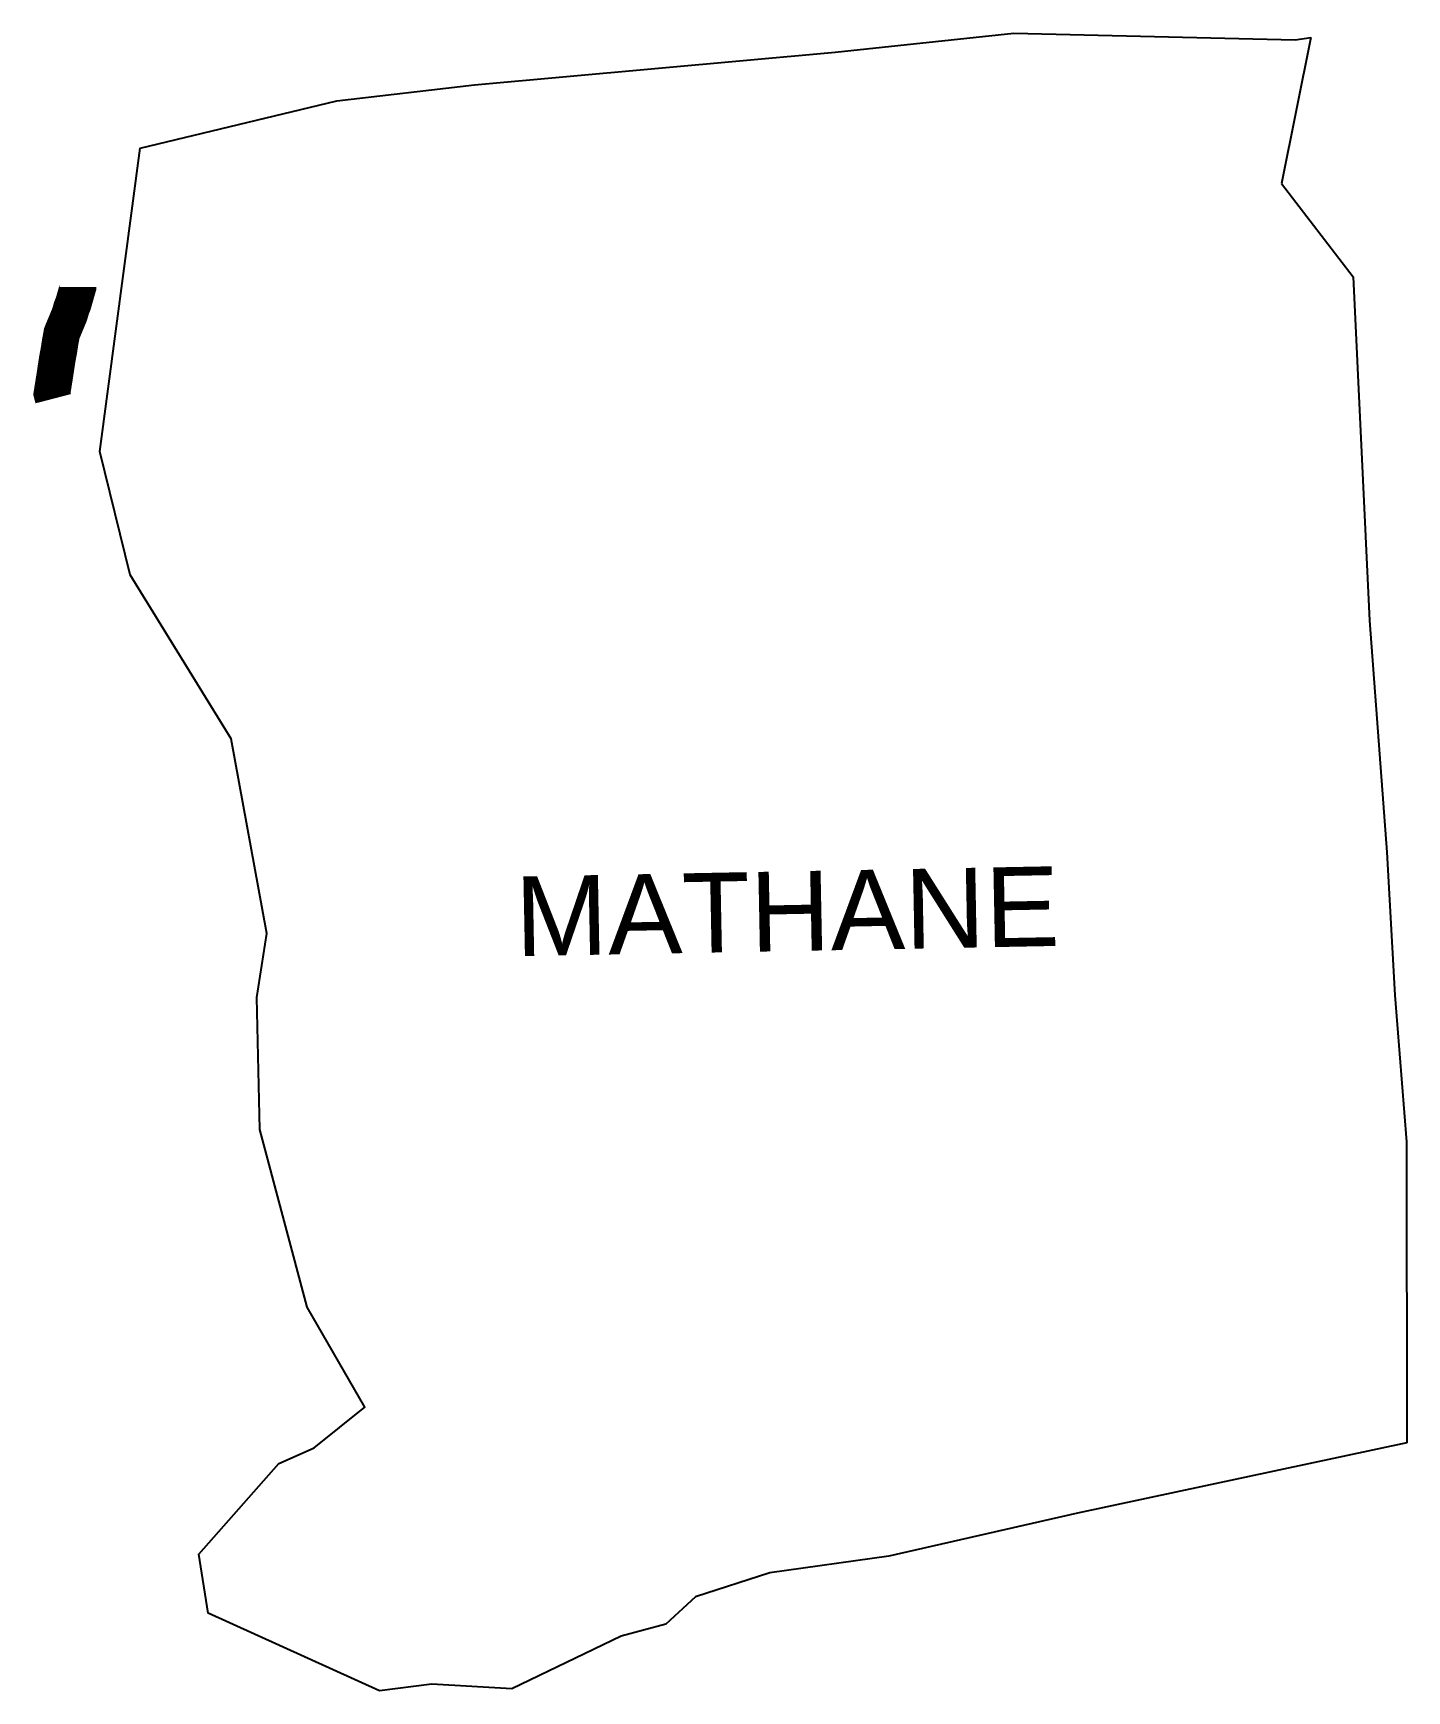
# Model space of a CAD drawing. Header units: metres. Extents: x 260766 to 262640, y 2162896 to 2165157.
import ezdxf

# ---------------------------------------------------------------- set-up
doc = ezdxf.new("R2010")
doc.units = ezdxf.units.M
doc.header["$MEASUREMENT"] = 0
for name, color, linetype in [('ARTIFICIALLY PROTECTED', 1, 'Continuous'), ('village', 3, 'Continuous'), ('VILLAGE NAME', 250, 'Continuous')]:
    doc.layers.add(name, color=color, linetype=linetype)
doc.styles.get("Standard").update_dxf_attribs({"font": 'arial.ttf'})

msp = doc.modelspace()

# ---------------------------------------------------------------- linework, layer by layer
at = {"layer": 'ARTIFICIALLY PROTECTED', "const_width": 50, "flags": 128}
msp.add_lwpolyline([(260826.7, 2164810.8), (260826.7, 2164810.1), (260820.2, 2164787.5), (260818.3, 2164783.1), (260815.6, 2164773.8), (260811.1, 2164762.8), (260807.3, 2164753.8), (260804.8, 2164747.6), (260802.6, 2164735.7), (260800.8, 2164724), (260798.6, 2164712.3), (260794.9, 2164687.8), (260791.3, 2164665.4), (260793.1, 2164658.5)], dxfattribs=at)
at = {"layer": 'village'}
msp.add_lwpolyline([(262508.8, 2165151.3), (262468.8, 2164952)], dxfattribs=at)
at = {"layer": 'village', "color": 3}
for points in [[(262640, 2163234.1, 0), (262190.7, 2163137.9, 0), (261933.1, 2163079.3, 0), (261770.7, 2163056.8, 0), (261669.2, 2163023.8, 0), (261628.8, 2162986.7, 0), (261567.9, 2162970.4, 0), (261418.9, 2162898.5, 0), (261309.9, 2162904.9, 0), (261238.3, 2162895.7, 0), (261004.6, 2163001.7, 0), (260992, 2163082.1, 0), (261101.1, 2163205.8, 0), (261149.2, 2163227.3, 0), (261218.2, 2163282.7, 0), (261139.5, 2163419.2, 0), (261074.8, 2163661.6, 0), (261070.8, 2163841.7, 0), (261084.5, 2163929, 0), (261035.7, 2164194.3, 0), (260898.2, 2164418.4, 0), (260856.6, 2164586.6, 0), (260911.8, 2165000.3, 0), (261180.1, 2165064.9, 0), (261367.7, 2165086.8, 0), (261860.1, 2165131.1, 0), (262103.8, 2165157.2, 0), (262487.4, 2165148.3, 0), (262508.8, 2165151.3, 0)], [(262468.8, 2164952, 0), (262566.9, 2164824.9, 0), (262589.2, 2164356, 0), (262612.9, 2164040.1, 0), (262623.5, 2163845, 0), (262639.7, 2163644.8, 0), (262640, 2163234.1, 0)]]:
    msp.add_polyline3d(points, dxfattribs=at)

# ---------------------------------------------------------------- texts
at = {"layer": 'VILLAGE NAME', "insert": (261422.2, 2164006.5), "char_height": 108.748, "attachment_point": 1, "rotation": 1.1028}
msp.add_mtext_dynamic_manual_height_columns('{\\fArial|b0|i0|c0|p34;MATHANE}', width=726.929, gutter_width=543.7, heights=[0], dxfattribs=at)

doc.saveas('drawing.dxf')
